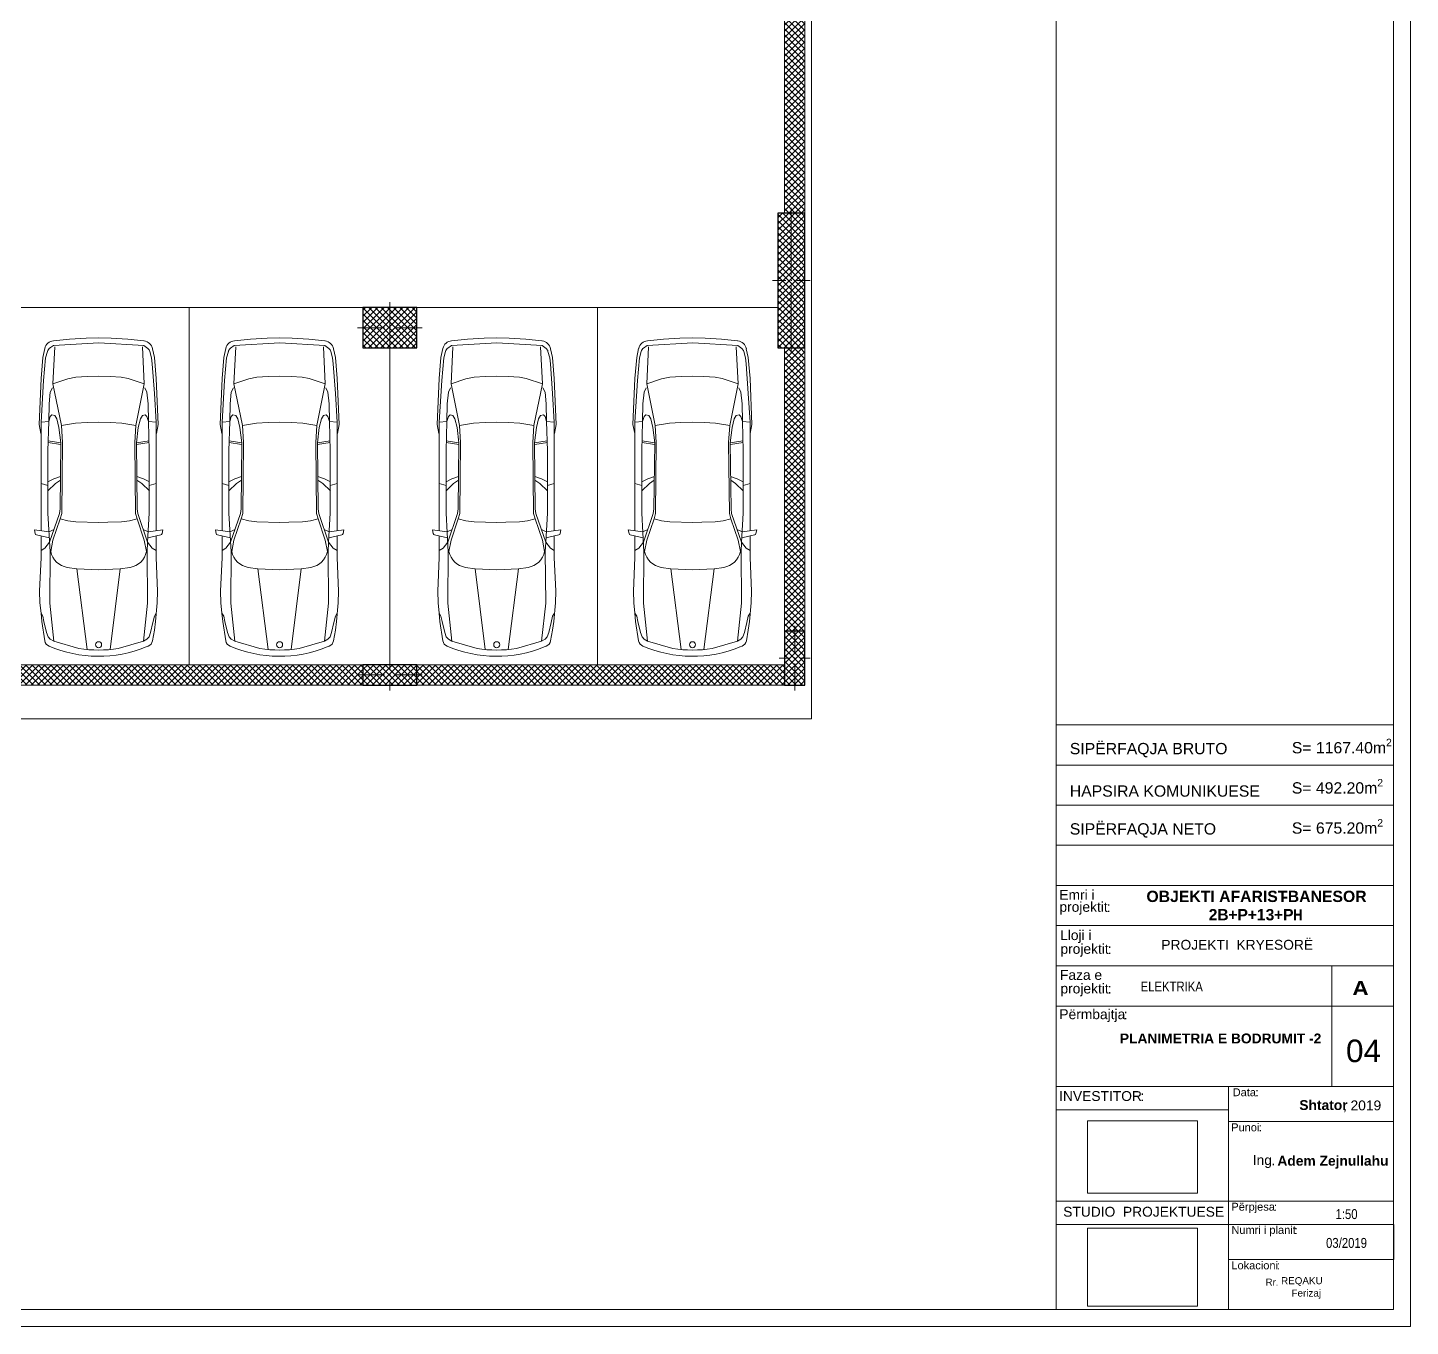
# Model space of a CAD drawing. Header units: millimetres. Extents: x 533892 to 593342, y -930649 to -888599.
# Drawn here: x 572846 to 593342, y -930649 to -911390 of the extents above; entities that cross this region are included whole.
import ezdxf

# ---------------------------------------------------------------- set-up
doc = ezdxf.new("R2010")
doc.units = ezdxf.units.MM
doc.header["$MEASUREMENT"] = 0
doc.header["$XCLIPFRAME"] = 0
for name, color, linetype, lineweight in [('2D Drafting - General_Pen_No__1', 7, 'Continuous', 13), ('Drawing & Figure_Pen_No__1', 7, 'Continuous', 13), ('Structural - Bearing_Pen_No__1', 7, 'Continuous', 13)]:
    doc.layers.add(name, color=color, linetype=linetype, lineweight=lineweight)
for name, color, linetype, lineweight, true_color in [('aaa mobilje_Pen_No__61', 251, 'Continuous', 20, 0x6a6a6a), ('Drawing & Figure_Pen_No__5', 161, 'Continuous', 25, 0x40a5ff), ('Drawing & Figure_Pen_No__90', 132, 'Continuous', 20, 0x00bfbf), ('Structural - Bearing_Pen_No__48', 14, 'Continuous', 25, 0xa80f02), ('Structural - Bearing_Pen_No__61', 251, 'Continuous', 20, 0x6a6a6a)]:
    doc.layers.add(name, color=color, linetype=linetype, lineweight=lineweight, true_color=true_color)
doc.layers.add('Drawing & Figure', color=7, linetype='Continuous')
doc.layers.add('Structural - Bearing', color=7, linetype='Continuous')
doc.styles.add('GENERATED_STYLE_1', font='arial.ttf')
doc.styles.add('GENERATED_STYLE_2', font='arialbd.ttf')
doc.styles.add('GENERATED_STYLE_3', font='ARIALN.TTF')
doc.styles.add('GENERATED_STYLE_4', font='')
doc.styles.add('GENERATED_STYLE_5', font='ARIALNB.TTF')
doc.styles.get('GENERATED_STYLE_4').set_extended_font_data('Arial Black')
picture_1 = doc.add_image_def('image1.png', size_in_pixel=(766, 502))
picture_2 = doc.add_image_def('image2.bmp', size_in_pixel=(703, 497))
pattern_1 = [(45, (0, 0), (-45.961939, 45.961939), []), (135, (0, 0), (45.961939, 45.961939), [])]

# ---------------------------------------------------------------- blocks, each defined once
blk = doc.blocks.new('Slab_1', base_point=(539566, -895640))
at = {"layer": 'Structural - Bearing_Pen_No__1', "color": 7, "linetype": 'Continuous', "lineweight": 13, "flags": 128}
blk.add_lwpolyline([(539566, -895640), (584466, -895640), (584466, -921640), (539566, -921640)], close=True, dxfattribs=at)
blk = doc.blocks.new('Wall_9', base_point=(584366, -921140))
at = {"layer": 'Structural - Bearing_Pen_No__61', "linetype": 'Continuous', "lineweight": 20, "true_color": 0x6a6a6a}
h = blk.add_hatch(dxfattribs=at)
h.set_pattern_fill('CONCRETE_BLOCK', color=251, style=0, pattern_type=2)
h.set_pattern_definition(pattern_1)
h.paths.add_polyline_path([(584066, -900240), (584366, -900240), (584366, -896440), (584066, -896440)])
h = blk.add_hatch(dxfattribs=at)
h.set_pattern_fill('CONCRETE_BLOCK', color=251, style=0, pattern_type=2)
h.set_pattern_definition(pattern_1)
h.paths.add_polyline_path([(584066, -904940), (584366, -904940), (584366, -901740), (584066, -901740)])
h = blk.add_hatch(dxfattribs=at)
h.set_pattern_fill('CONCRETE_BLOCK', color=251, style=0, pattern_type=2)
h.set_pattern_definition(pattern_1)
h.paths.add_polyline_path([(584066, -909390), (584366, -909390), (584366, -906440), (584066, -906440)])
h = blk.add_hatch(dxfattribs=at)
h.set_pattern_fill('CONCRETE_BLOCK', color=251, style=0, pattern_type=2)
h.set_pattern_definition(pattern_1)
h.paths.add_polyline_path([(584066, -914140), (584366, -914140), (584366, -910890), (584066, -910890)])
h = blk.add_hatch(dxfattribs=at)
h.set_pattern_fill('CONCRETE_BLOCK', color=251, style=0, pattern_type=2)
h.set_pattern_definition(pattern_1)
h.paths.add_polyline_path([(584066, -920340), (584366, -920340), (584366, -916140), (584066, -916140)])
at = {"layer": 'Structural - Bearing_Pen_No__1', "color": 7, "linetype": 'Continuous', "lineweight": 13, "flags": 128}
for points in [[(584366, -921140), (584366, -896140)], [(584066, -896440), (584066, -900240)], [(584066, -901740), (584066, -904940)], [(584066, -906440), (584066, -909390)], [(584066, -910890), (584066, -914140)], [(584066, -916140), (584066, -920840)]]:
    blk.add_lwpolyline(points, dxfattribs=at)
blk = doc.blocks.new('Wall_10', base_point=(539566, -921140))
at = {"layer": 'Structural - Bearing_Pen_No__61', "linetype": 'Continuous', "lineweight": 20, "true_color": 0x6a6a6a}
h = blk.add_hatch(dxfattribs=at)
h.set_pattern_fill('CONCRETE_BLOCK', color=251, style=0, pattern_type=2)
h.set_pattern_definition(pattern_1)
h.paths.add_polyline_path([(572666, -920840), (572666, -921140), (577816, -921140), (577816, -920840)])
h = blk.add_hatch(dxfattribs=at)
h.set_pattern_fill('CONCRETE_BLOCK', color=251, style=0, pattern_type=2)
h.set_pattern_definition(pattern_1)
h.paths.add_polyline_path([(578616, -920840), (578616, -921140), (584066, -921140), (584066, -920840)])
at = {"layer": 'Structural - Bearing_Pen_No__1', "color": 7, "linetype": 'Continuous', "lineweight": 13, "flags": 128}
for points in [[(584066, -920840), (539866, -920840)], [(539566, -921140), (584366, -921140)]]:
    blk.add_lwpolyline(points, dxfattribs=at)
blk = doc.blocks.new('Column_13', base_point=(578216, -920990))
at = {"layer": 'Structural - Bearing', "linetype": 'Continuous', "lineweight": 0, "true_color": 0x000000}
h = blk.add_hatch(dxfattribs=at)
h.set_pattern_fill('CONCRETE_BLOCK', color=18, style=0, pattern_type=2)
h.set_pattern_definition(pattern_1)
h.paths.add_polyline_path([(577816, -921140), (578616, -921140), (578616, -920840), (577816, -920840)])
at = {"layer": 'Structural - Bearing_Pen_No__1', "color": 7, "linetype": 'Continuous', "lineweight": 13}
for p, q in [((578216, -920910), (578216, -920760)), ((578136, -920990), (577736, -920990)), ((578216, -921070), (578216, -921220)), ((578296, -920990), (578696, -920990))]:
    blk.add_line(p, q, dxfattribs=at)
blk.add_point((578216, -920990), dxfattribs=at)
at = {"layer": 'Structural - Bearing_Pen_No__48', "color": 14, "linetype": 'Continuous', "lineweight": 25, "true_color": 0xa80f02, "flags": 128}
blk.add_lwpolyline([(577816, -921140), (578616, -921140), (578616, -920840), (577816, -920840)], close=True, dxfattribs=at)
blk = doc.blocks.new('Column_18', base_point=(584216, -920740))
at = {"layer": 'Structural - Bearing', "linetype": 'Continuous', "lineweight": 0, "true_color": 0x000000}
h = blk.add_hatch(dxfattribs=at)
h.set_pattern_fill('CONCRETE_BLOCK', color=18, style=0, pattern_type=2)
h.set_pattern_definition(pattern_1)
h.paths.add_polyline_path([(584366, -921140), (584366, -920340), (584066, -920340), (584066, -921140)])
at = {"layer": 'Structural - Bearing_Pen_No__1', "color": 7, "linetype": 'Continuous', "lineweight": 13}
for p, q in [((584216, -920660), (584216, -920260)), ((584136, -920740), (583986, -920740)), ((584216, -920820), (584216, -921220)), ((584296, -920740), (584446, -920740))]:
    blk.add_line(p, q, dxfattribs=at)
blk.add_point((584216, -920740), dxfattribs=at)
at = {"layer": 'Structural - Bearing_Pen_No__48', "color": 14, "linetype": 'Continuous', "lineweight": 25, "true_color": 0xa80f02, "flags": 128}
blk.add_lwpolyline([(584366, -921140), (584366, -920340), (584066, -920340), (584066, -921140)], close=True, dxfattribs=at)
blk = doc.blocks.new('Column_22', base_point=(578216, -915840))
at = {"layer": 'Structural - Bearing', "linetype": 'Continuous', "lineweight": 0, "true_color": 0x000000}
h = blk.add_hatch(dxfattribs=at)
h.set_pattern_fill('CONCRETE_BLOCK', color=18, style=0, pattern_type=2)
h.set_pattern_definition(pattern_1)
h.paths.add_polyline_path([(577816, -916140), (578616, -916140), (578616, -915540), (577816, -915540)])
at = {"layer": 'Structural - Bearing_Pen_No__1', "color": 7, "linetype": 'Continuous', "lineweight": 13}
for p, q in [((578216, -915760), (578216, -915460)), ((578136, -915840), (577736, -915840)), ((578216, -915920), (578216, -916220)), ((578296, -915840), (578696, -915840))]:
    blk.add_line(p, q, dxfattribs=at)
blk.add_point((578216, -915840), dxfattribs=at)
at = {"layer": 'Structural - Bearing_Pen_No__48', "color": 14, "linetype": 'Continuous', "lineweight": 25, "true_color": 0xa80f02, "flags": 128}
blk.add_lwpolyline([(577816, -916140), (578616, -916140), (578616, -915540), (577816, -915540)], close=True, dxfattribs=at)
blk = doc.blocks.new('Column_28', base_point=(584166, -915140))
at = {"layer": 'Structural - Bearing', "linetype": 'Continuous', "lineweight": 0, "true_color": 0x000000}
h = blk.add_hatch(dxfattribs=at)
h.set_pattern_fill('CONCRETE_BLOCK', color=18, style=0, pattern_type=2)
h.set_pattern_definition(pattern_1)
h.paths.add_polyline_path([(583966, -916140), (584366, -916140), (584366, -914140), (583966, -914140)])
at = {"layer": 'Structural - Bearing_Pen_No__1', "color": 7, "linetype": 'Continuous', "lineweight": 13}
for p, q in [((584166, -915060), (584166, -914060)), ((584086, -915140), (583886, -915140)), ((584166, -915220), (584166, -916220)), ((584246, -915140), (584446, -915140))]:
    blk.add_line(p, q, dxfattribs=at)
blk.add_point((584166, -915140), dxfattribs=at)
at = {"layer": 'Structural - Bearing_Pen_No__48', "color": 14, "linetype": 'Continuous', "lineweight": 25, "true_color": 0xa80f02, "flags": 128}
blk.add_lwpolyline([(583966, -916140), (584366, -916140), (584366, -914140), (583966, -914140)], close=True, dxfattribs=at)

msp = doc.modelspace()

# ---------------------------------------------------------------- linework, layer by layer
at = {"layer": '2D Drafting - General_Pen_No__1', "color": 7, "linetype": 'Continuous', "lineweight": 13, "flags": 128}
for points in [[(533892, -930649), (593342, -930649), (593342, -888599), (533892, -888599)], [(593092, -888849), (534892, -888849), (534892, -930399), (593092, -930399)]]:
    msp.add_lwpolyline(points, close=True, dxfattribs=at)
at = {"layer": 'aaa mobilje_Pen_No__61', "color": 251, "linetype": 'Continuous', "lineweight": 20, "true_color": 0x6a6a6a}
for p, q in [((573101, -916148), (573072, -916281)), ((573227, -916105), (573171, -916144)), ((573221, -916671), (573249, -916124)), ((573901, -916065), (573227, -916105)), ((573466, -916008), (573230, -916034)), ((573712, -915994), (573466, -916008)), ((573898, -915990), (573712, -915994)), ((574084, -915994), (573898, -915990)), ((574570, -916105), (573901, -916065)), ((574330, -916008), (574084, -915994)), ((574566, -916034), (574330, -916008)), ((574548, -916124), (574575, -916671)), ((574629, -916148), (574570, -916105)), ((575783, -916148), (575755, -916281)), ((575909, -916105), (575853, -916144)), ((575904, -916671), (575931, -916124)), ((576584, -916065), (575909, -916105)), ((576149, -916008), (575913, -916034)), ((576395, -915994), (576149, -916008)), ((576581, -915990), (576395, -915994)), ((576767, -915994), (576581, -915990)), ((577252, -916105), (576584, -916065)), ((577013, -916008), (576767, -915994)), ((577249, -916034), (577013, -916008)), ((577230, -916124), (577258, -916671)), ((577312, -916148), (577252, -916105)), ((579002, -916148), (578973, -916281)), ((579128, -916105), (579072, -916144)), ((579122, -916671), (579150, -916124)), ((579802, -916065), (579128, -916105)), ((579367, -916008), (579131, -916034)), ((579613, -915994), (579367, -916008)), ((579799, -915990), (579613, -915994)), ((579985, -915994), (579799, -915990)), ((580471, -916105), (579802, -916065)), ((580232, -916008), (579985, -915994)), ((580467, -916034), (580232, -916008)), ((580449, -916124), (580476, -916671)), ((580530, -916148), (580471, -916105)), ((581903, -916148), (581875, -916281)), ((582030, -916105), (581974, -916144)), ((582024, -916671), (582051, -916124)), ((582704, -916065), (582030, -916105)), ((582269, -916008), (582033, -916034)), ((582515, -915994), (582269, -916008)), ((582701, -915990), (582515, -915994)), ((582887, -915994), (582701, -915990)), ((583372, -916105), (582704, -916065)), ((583133, -916008), (582887, -915994)), ((583369, -916034), (583133, -916008)), ((583350, -916124), (583378, -916671)), ((583432, -916148), (583372, -916105)), ((573072, -916281), (573045, -916592)), ((573112, -916287), (573083, -916623)), ((573138, -916194), (573112, -916287)), ((574684, -916287), (574658, -916194)), ((574694, -916376), (574684, -916287)), ((574724, -916281), (574697, -916152)), ((574751, -916592), (574724, -916281)), ((575755, -916281), (575728, -916592)), ((575794, -916287), (575765, -916623)), ((575821, -916194), (575794, -916287)), ((577367, -916287), (577341, -916194)), ((577376, -916376), (577367, -916287)), ((577407, -916281), (577379, -916152)), ((577434, -916592), (577407, -916281)), ((578973, -916281), (578946, -916592)), ((579013, -916287), (578984, -916623)), ((579039, -916194), (579013, -916287)), ((580586, -916287), (580559, -916194)), ((580595, -916376), (580586, -916287)), ((580625, -916281), (580598, -916152)), ((580652, -916592), (580625, -916281)), ((581875, -916281), (581848, -916592)), ((581915, -916287), (581885, -916623)), ((581941, -916194), (581915, -916287)), ((583487, -916287), (583461, -916194)), ((583496, -916376), (583487, -916287)), ((583527, -916281), (583499, -916152)), ((583554, -916592), (583527, -916281)), ((573729, -916562), (573901, -916559)), ((573901, -916559), (574067, -916562)), ((574724, -916815), (574694, -916376)), ((576412, -916562), (576584, -916559)), ((576584, -916559), (576750, -916562)), ((577407, -916815), (577376, -916376)), ((579630, -916562), (579803, -916559)), ((579803, -916559), (579968, -916562)), ((580625, -916815), (580595, -916376)), ((582532, -916562), (582704, -916559)), ((582704, -916559), (582870, -916562)), ((583527, -916815), (583496, -916376)), ((573045, -916592), (573016, -917276)), ((573083, -916623), (573045, -917239)), ((573213, -916733), (573182, -916796)), ((573221, -916671), (573440, -916598)), ((573346, -917289), (573221, -916671)), ((573440, -916598), (573562, -916575)), ((573562, -916575), (573729, -916562)), ((574067, -916562), (574234, -916575)), ((574234, -916575), (574337, -916591)), ((574337, -916591), (574575, -916671)), ((574575, -916671), (574450, -917289)), ((574583, -916733), (574614, -916796)), ((574780, -917276), (574751, -916592)), ((575728, -916592), (575699, -917276)), ((575765, -916623), (575728, -917239)), ((575896, -916733), (575865, -916796)), ((575904, -916671), (576123, -916598)), ((576029, -917289), (575904, -916671)), ((576123, -916598), (576245, -916575)), ((576245, -916575), (576412, -916562)), ((576750, -916562), (576917, -916575)), ((576917, -916575), (577020, -916591)), ((577020, -916591), (577258, -916671)), ((577258, -916671), (577133, -917289)), ((577266, -916733), (577297, -916796)), ((577463, -917276), (577434, -916592)), ((578946, -916592), (578918, -917276)), ((578984, -916623), (578946, -917239)), ((579114, -916733), (579083, -916796)), ((579122, -916671), (579341, -916598)), ((579247, -917289), (579122, -916671)), ((579341, -916598), (579464, -916575)), ((579464, -916575), (579630, -916562)), ((579968, -916562), (580135, -916575)), ((580135, -916575), (580238, -916591)), ((580238, -916591), (580476, -916671)), ((580476, -916671), (580351, -917289)), ((580484, -916733), (580515, -916796)), ((580681, -917276), (580652, -916592)), ((581848, -916592), (581819, -917276)), ((581885, -916623), (581848, -917239)), ((582016, -916733), (581985, -916796)), ((582024, -916671), (582243, -916598)), ((582149, -917289), (582024, -916671)), ((582243, -916598), (582365, -916575)), ((582365, -916575), (582532, -916562)), ((582870, -916562), (583037, -916575)), ((583037, -916575), (583140, -916591)), ((583140, -916591), (583378, -916671)), ((583378, -916671), (583253, -917289)), ((583386, -916733), (583417, -916796)), ((583583, -917276), (583554, -916592)), ((573182, -916796), (573164, -916971)), ((574632, -916971), (574614, -916796)), ((574751, -917239), (574724, -916815)), ((575865, -916796), (575847, -916971)), ((577315, -916971), (577297, -916796)), ((577434, -917239), (577407, -916815)), ((579083, -916796), (579065, -916971)), ((580533, -916971), (580515, -916796)), ((580652, -917239), (580625, -916815)), ((581985, -916796), (581967, -916971)), ((583435, -916971), (583417, -916796)), ((583554, -917239), (583527, -916815)), ((573164, -916971), (573158, -917232)), ((573158, -917232), (573182, -917159)), ((573182, -917159), (573207, -917133)), ((573207, -917133), (573249, -917143)), ((573249, -917143), (573279, -917191)), ((574547, -917143), (574517, -917191)), ((574590, -917133), (574547, -917143)), ((574614, -917159), (574590, -917133)), ((574638, -917232), (574614, -917159)), ((574638, -917232), (574632, -916971)), ((575847, -916971), (575841, -917232)), ((575841, -917232), (575865, -917159)), ((575865, -917159), (575889, -917133)), ((575889, -917133), (575932, -917143)), ((575932, -917143), (575962, -917191)), ((577230, -917143), (577200, -917191)), ((577272, -917133), (577230, -917143)), ((577297, -917159), (577272, -917133)), ((577321, -917232), (577297, -917159)), ((577321, -917232), (577315, -916971)), ((579065, -916971), (579059, -917232)), ((579059, -917232), (579083, -917159)), ((579083, -917159), (579108, -917133)), ((579108, -917133), (579150, -917143)), ((579150, -917143), (579180, -917191)), ((580448, -917143), (580418, -917191)), ((580491, -917133), (580448, -917143)), ((580515, -917159), (580491, -917133)), ((580539, -917232), (580515, -917159)), ((580539, -917232), (580533, -916971)), ((581967, -916971), (581961, -917232)), ((581961, -917232), (581985, -917159)), ((581985, -917159), (582009, -917133)), ((582009, -917133), (582052, -917143)), ((582052, -917143), (582082, -917191)), ((583350, -917143), (583320, -917191)), ((583393, -917133), (583350, -917143)), ((583417, -917159), (583393, -917133)), ((583441, -917232), (583417, -917159)), ((583441, -917232), (583435, -916971)), ((573016, -917276), (573041, -917410)), ((573045, -917239), (573158, -917232)), ((573045, -917239), (573045, -918850)), ((573158, -917232), (573147, -917668)), ((573279, -917191), (573310, -917322)), ((573310, -917322), (573338, -917545)), ((573555, -917256), (573346, -917289)), ((573362, -917540), (573346, -917289)), ((573727, -917244), (573555, -917256)), ((573895, -917242), (573727, -917244)), ((574069, -917244), (573895, -917242)), ((574241, -917256), (574069, -917244)), ((574450, -917289), (574241, -917256)), ((574450, -917289), (574434, -917540)), ((574486, -917322), (574458, -917545)), ((574517, -917191), (574486, -917322)), ((574649, -917668), (574638, -917232)), ((574751, -917239), (574638, -917232)), ((574751, -917239), (574751, -918850)), ((574755, -917410), (574780, -917276)), ((575699, -917276), (575724, -917410)), ((575728, -917239), (575841, -917232)), ((575728, -917239), (575728, -918850)), ((575841, -917232), (575830, -917668)), ((575962, -917191), (575993, -917322)), ((575993, -917322), (576021, -917545)), ((576238, -917256), (576029, -917289)), ((576045, -917540), (576029, -917289)), ((576410, -917244), (576238, -917256)), ((576577, -917242), (576410, -917244)), ((576752, -917244), (576577, -917242)), ((576924, -917256), (576752, -917244)), ((577133, -917289), (576924, -917256)), ((577133, -917289), (577117, -917540)), ((577169, -917322), (577141, -917545)), ((577200, -917191), (577169, -917322)), ((577332, -917668), (577321, -917232)), ((577434, -917239), (577321, -917232)), ((577434, -917239), (577434, -918850)), ((577438, -917410), (577463, -917276)), ((578918, -917276), (578942, -917410)), ((578946, -917239), (579059, -917232)), ((578946, -917239), (578946, -918850)), ((579059, -917232), (579048, -917668)), ((579180, -917191), (579211, -917322)), ((579211, -917322), (579239, -917545)), ((579457, -917256), (579247, -917289)), ((579263, -917540), (579247, -917289)), ((579628, -917244), (579457, -917256)), ((579796, -917242), (579628, -917244)), ((579971, -917244), (579796, -917242)), ((580142, -917256), (579971, -917244)), ((580351, -917289), (580142, -917256)), ((580351, -917289), (580335, -917540)), ((580387, -917322), (580359, -917545)), ((580418, -917191), (580387, -917322)), ((580550, -917668), (580539, -917232)), ((580652, -917239), (580539, -917232)), ((580652, -917239), (580652, -918850)), ((580657, -917410), (580681, -917276)), ((581819, -917276), (581844, -917410)), ((581848, -917239), (581961, -917232)), ((581848, -917239), (581848, -918850)), ((581961, -917232), (581950, -917668)), ((582082, -917191), (582113, -917322)), ((582113, -917322), (582141, -917545)), ((582358, -917256), (582149, -917289)), ((582165, -917540), (582149, -917289)), ((582530, -917244), (582358, -917256)), ((582698, -917242), (582530, -917244)), ((582872, -917244), (582698, -917242)), ((583044, -917256), (582872, -917244)), ((583253, -917289), (583044, -917256)), ((583253, -917289), (583237, -917540)), ((583289, -917322), (583261, -917545)), ((583320, -917191), (583289, -917322)), ((583452, -917668), (583441, -917232)), ((583554, -917239), (583441, -917232)), ((583554, -917239), (583554, -918850)), ((583558, -917410), (583583, -917276)), ((573150, -917543), (573335, -917570)), ((573338, -917547), (573151, -917519)), ((573338, -917545), (573327, -918528)), ((573351, -918595), (573362, -917540)), ((574434, -917540), (574445, -918595)), ((574458, -917545), (574645, -917519)), ((574458, -917545), (574469, -918528)), ((574649, -917543), (574462, -917570)), ((575833, -917543), (576017, -917570)), ((576021, -917547), (575834, -917519)), ((576021, -917545), (576010, -918528)), ((576034, -918595), (576045, -917540)), ((577117, -917540), (577128, -918595)), ((577141, -917545), (577328, -917519)), ((577141, -917545), (577152, -918528)), ((577331, -917543), (577144, -917570)), ((579051, -917543), (579236, -917570)), ((579239, -917547), (579052, -917519)), ((579239, -917545), (579229, -918528)), ((579252, -918595), (579263, -917540)), ((580335, -917540), (580346, -918595)), ((580359, -917545), (580546, -917519)), ((580359, -917545), (580370, -918528)), ((580550, -917543), (580363, -917570)), ((581953, -917543), (582138, -917570)), ((582141, -917547), (581954, -917519)), ((582141, -917545), (582130, -918528)), ((582154, -918595), (582165, -917540)), ((583237, -917540), (583248, -918595)), ((583261, -917545), (583448, -917519)), ((583261, -917545), (583272, -918528)), ((583452, -917543), (583264, -917570)), ((573147, -917668), (573147, -918591)), ((574649, -918591), (574649, -917668)), ((575830, -917668), (575830, -918591)), ((577332, -918591), (577332, -917668)), ((579048, -917668), (579048, -918591)), ((580550, -918591), (580550, -917668)), ((581950, -917668), (581950, -918591)), ((583452, -918591), (583452, -917668)), ((573044, -918150), (573147, -918181)), ((573234, -918082), (573147, -918124)), ((573147, -918257), (573259, -918150)), ((573333, -918046), (573234, -918082)), ((573259, -918150), (573332, -918102)), ((574464, -918046), (574562, -918082)), ((574537, -918150), (574464, -918102)), ((574651, -918259), (574537, -918150)), ((574562, -918082), (574651, -918125)), ((574752, -918150), (574649, -918181)), ((575727, -918150), (575830, -918181)), ((575917, -918082), (575830, -918124)), ((575830, -918257), (575942, -918150)), ((576015, -918046), (575917, -918082)), ((575942, -918150), (576015, -918102)), ((577146, -918046), (577245, -918082)), ((577220, -918150), (577147, -918102)), ((577334, -918259), (577220, -918150)), ((577245, -918082), (577334, -918125)), ((577435, -918150), (577332, -918181)), ((578945, -918150), (579048, -918181)), ((579135, -918082), (579048, -918124)), ((579048, -918257), (579160, -918150)), ((579234, -918046), (579135, -918082)), ((579160, -918150), (579233, -918102)), ((580365, -918046), (580463, -918082)), ((580438, -918150), (580365, -918102)), ((580552, -918259), (580438, -918150)), ((580463, -918082), (580552, -918125)), ((580653, -918150), (580550, -918181)), ((581847, -918150), (581950, -918181)), ((582037, -918082), (581950, -918124)), ((581950, -918257), (582062, -918150)), ((582136, -918046), (582037, -918082)), ((582062, -918150), (582135, -918102)), ((583266, -918046), (583365, -918082)), ((583340, -918150), (583267, -918102)), ((583454, -918259), (583340, -918150)), ((583365, -918082), (583454, -918125)), ((583555, -918150), (583452, -918181)), ((573147, -918591), (573178, -919162)), ((573318, -918596), (573172, -919022)), ((573327, -918528), (573318, -918596)), ((573328, -918676), (573351, -918595)), ((574445, -918595), (574468, -918676)), ((574469, -918528), (574479, -918596)), ((574479, -918596), (574625, -919022)), ((574625, -919022), (574649, -918591)), ((575830, -918591), (575861, -919162)), ((576000, -918596), (575854, -919022)), ((576010, -918528), (576000, -918596)), ((576011, -918676), (576034, -918595)), ((577128, -918595), (577151, -918676)), ((577152, -918528), (577161, -918596)), ((577161, -918596), (577307, -919022)), ((577307, -919022), (577332, -918591)), ((579048, -918591), (579079, -919162)), ((579219, -918596), (579073, -919022)), ((579229, -918528), (579219, -918596)), ((579229, -918676), (579252, -918595)), ((580346, -918595), (580369, -918676)), ((580370, -918528), (580380, -918596)), ((580380, -918596), (580526, -919022)), ((580526, -919022), (580550, -918591)), ((581950, -918591), (581981, -919162)), ((582120, -918596), (581974, -919022)), ((582130, -918528), (582120, -918596)), ((582131, -918676), (582154, -918595)), ((583248, -918595), (583271, -918676)), ((583272, -918528), (583281, -918596)), ((583281, -918596), (583428, -919022)), ((583428, -919022), (583452, -918591)), ((573221, -918991), (573328, -918676)), ((573328, -918676), (573441, -918703)), ((573441, -918703), (573561, -918717)), ((573561, -918717), (573902, -918728)), ((573902, -918728), (574035, -918724)), ((574035, -918724), (574235, -918717)), ((574235, -918717), (574356, -918703)), ((574356, -918703), (574468, -918676)), ((574468, -918676), (574575, -918991)), ((575904, -918991), (576011, -918676)), ((576011, -918676), (576123, -918703)), ((576123, -918703), (576244, -918717)), ((576244, -918717), (576585, -918728)), ((576585, -918728), (576718, -918724)), ((576718, -918724), (576918, -918717)), ((576918, -918717), (577038, -918703)), ((577038, -918703), (577151, -918676)), ((577151, -918676), (577258, -918991)), ((579122, -918991), (579229, -918676)), ((579229, -918676), (579342, -918703)), ((579342, -918703), (579463, -918717)), ((579463, -918717), (579803, -918728)), ((579803, -918728), (579936, -918724)), ((579936, -918724), (580136, -918717)), ((580136, -918717), (580257, -918703)), ((580257, -918703), (580369, -918676)), ((580369, -918676), (580477, -918991)), ((582024, -918991), (582131, -918676)), ((582131, -918676), (582244, -918703)), ((582244, -918703), (582364, -918717)), ((582364, -918717), (582705, -918728)), ((582705, -918728), (582838, -918724)), ((582838, -918724), (583038, -918717)), ((583038, -918717), (583158, -918703)), ((583158, -918703), (583271, -918676)), ((583271, -918676), (583378, -918991)), ((572958, -918892), (572946, -918835)), ((572946, -918835), (573163, -918868)), ((572977, -918912), (573168, -918956)), ((573045, -919249), (573045, -918928)), ((573163, -918868), (573236, -918834)), ((573188, -919161), (573221, -918991)), ((574633, -918868), (574560, -918834)), ((574575, -918991), (574608, -919161)), ((574820, -918912), (574628, -918956)), ((574850, -918835), (574633, -918868)), ((574751, -919249), (574751, -918928)), ((574838, -918892), (574850, -918835)), ((575641, -918892), (575629, -918835)), ((575629, -918835), (575846, -918868)), ((575659, -918912), (575851, -918956)), ((575728, -919249), (575728, -918928)), ((575846, -918868), (575919, -918834)), ((575871, -919161), (575904, -918991)), ((577316, -918868), (577243, -918834)), ((577258, -918991), (577291, -919161)), ((577502, -918912), (577311, -918956)), ((577533, -918835), (577316, -918868)), ((577434, -919249), (577434, -918928)), ((577521, -918892), (577533, -918835)), ((578859, -918892), (578847, -918835)), ((578847, -918835), (579064, -918868)), ((578878, -918912), (579069, -918956)), ((578946, -919249), (578946, -918928)), ((579064, -918868), (579137, -918834)), ((579089, -919161), (579122, -918991)), ((580534, -918868), (580461, -918834)), ((580477, -918991), (580509, -919161)), ((580721, -918912), (580529, -918956)), ((580751, -918835), (580534, -918868)), ((580652, -919249), (580652, -918928)), ((580739, -918892), (580751, -918835)), ((581761, -918892), (581749, -918835)), ((581749, -918835), (581966, -918868)), ((581779, -918912), (581971, -918956)), ((581848, -919249), (581848, -918928)), ((581966, -918868), (582039, -918834)), ((581991, -919161), (582024, -918991)), ((583436, -918868), (583363, -918834)), ((583378, -918991), (583411, -919161)), ((583622, -918912), (583431, -918956)), ((583653, -918835), (583436, -918868)), ((583554, -919249), (583554, -918928)), ((583641, -918892), (583653, -918835)), ((573103, -919110), (573044, -919143)), ((573172, -919022), (573103, -919110)), ((573178, -919162), (573173, -919927)), ((574618, -919162), (574625, -919022)), ((574623, -919927), (574618, -919162)), ((574625, -919022), (574693, -919110)), ((574693, -919110), (574752, -919143)), ((575786, -919110), (575727, -919143)), ((575854, -919022), (575786, -919110)), ((575861, -919162), (575856, -919927)), ((577301, -919162), (577307, -919022)), ((577306, -919927), (577301, -919162)), ((577307, -919022), (577376, -919110)), ((577376, -919110), (577435, -919143)), ((579004, -919110), (578946, -919143)), ((579073, -919022), (579004, -919110)), ((579079, -919162), (579074, -919927)), ((580519, -919162), (580526, -919022)), ((580525, -919927), (580519, -919162)), ((580526, -919022), (580594, -919110)), ((580594, -919110), (580653, -919143)), ((581906, -919110), (581847, -919143)), ((581974, -919022), (581906, -919110)), ((581981, -919162), (581976, -919927)), ((583421, -919162), (583428, -919022)), ((583426, -919927), (583421, -919162)), ((583428, -919022), (583496, -919110)), ((583496, -919110), (583555, -919143)), ((573045, -919249), (573023, -919745)), ((573577, -919418), (573433, -919395)), ((573728, -920613), (573577, -919418)), ((573898, -919429), (573577, -919418)), ((574219, -919418), (573898, -919429)), ((574219, -919418), (574068, -920613)), ((574363, -919394), (574219, -919418)), ((574773, -919745), (574751, -919249)), ((575728, -919249), (575706, -919745)), ((576260, -919418), (576115, -919395)), ((576411, -920613), (576260, -919418)), ((576581, -919429), (576260, -919418)), ((576902, -919418), (576581, -919429)), ((576902, -919418), (576751, -920613)), ((577046, -919394), (576902, -919418)), ((577456, -919745), (577434, -919249)), ((578946, -919249), (578924, -919745)), ((579478, -919418), (579334, -919395)), ((579629, -920613), (579478, -919418)), ((579799, -919429), (579478, -919418)), ((580121, -919418), (579799, -919429)), ((580121, -919418), (579969, -920613)), ((580265, -919394), (580121, -919418)), ((580674, -919745), (580652, -919249)), ((581848, -919249), (581826, -919745)), ((582380, -919418), (582236, -919395)), ((582531, -920613), (582380, -919418)), ((582701, -919429), (582380, -919418)), ((583022, -919418), (582701, -919429)), ((583022, -919418), (582871, -920613)), ((583166, -919394), (583022, -919418)), ((583576, -919745), (583554, -919249)), ((573023, -919745), (573029, -919918)), ((574768, -919918), (574773, -919745)), ((575706, -919745), (575711, -919918)), ((577450, -919918), (577456, -919745)), ((578924, -919745), (578930, -919918)), ((580669, -919918), (580674, -919745)), ((581826, -919745), (581831, -919918)), ((583571, -919918), (583576, -919745)), ((573029, -919918), (573044, -920073)), ((573173, -919927), (573233, -920488)), ((574563, -920488), (574623, -919927)), ((574742, -920198), (574768, -919918)), ((575711, -919918), (575726, -920073)), ((575856, -919927), (575916, -920488)), ((577246, -920488), (577306, -919927)), ((577425, -920198), (577450, -919918)), ((578930, -919918), (578945, -920073)), ((579074, -919927), (579134, -920488)), ((580464, -920488), (580525, -919927)), ((580644, -920198), (580669, -919918)), ((581831, -919918), (581846, -920073)), ((581976, -919927), (582036, -920488)), ((583366, -920488), (583426, -919927)), ((583545, -920198), (583571, -919918)), ((573044, -920073), (573072, -920117)), ((573044, -920073), (573054, -920198)), ((573054, -920198), (573099, -920484)), ((573072, -920117), (573088, -920196)), ((573088, -920196), (573127, -920358)), ((574669, -920358), (574704, -920211)), ((574704, -920211), (574724, -920117)), ((574724, -920117), (574753, -920073)), ((574724, -920323), (574742, -920198)), ((575726, -920073), (575755, -920117)), ((575726, -920073), (575737, -920198)), ((575737, -920198), (575782, -920484)), ((575755, -920117), (575771, -920196)), ((575771, -920196), (575810, -920358)), ((577352, -920358), (577387, -920211)), ((577387, -920211), (577407, -920117)), ((577407, -920117), (577435, -920073)), ((577407, -920323), (577425, -920198)), ((578945, -920073), (578973, -920117)), ((578945, -920073), (578955, -920198)), ((578955, -920198), (579000, -920484)), ((578973, -920117), (578989, -920196)), ((578989, -920196), (579028, -920358)), ((580570, -920358), (580606, -920211)), ((580606, -920211), (580625, -920117)), ((580625, -920117), (580654, -920073)), ((580625, -920323), (580644, -920198)), ((581846, -920073), (581875, -920117)), ((581846, -920073), (581857, -920198)), ((581857, -920198), (581902, -920484)), ((581875, -920117), (581891, -920196)), ((581891, -920196), (581930, -920358)), ((583472, -920358), (583507, -920211)), ((583507, -920211), (583527, -920117)), ((583527, -920117), (583556, -920073)), ((583527, -920323), (583545, -920198)), ((573127, -920358), (573151, -920424)), ((573151, -920424), (573182, -920457)), ((574614, -920457), (574645, -920424)), ((574645, -920424), (574669, -920358)), ((574697, -920484), (574724, -920323)), ((575810, -920358), (575834, -920424)), ((575834, -920424), (575865, -920457)), ((577297, -920457), (577328, -920424)), ((577328, -920424), (577352, -920358)), ((577380, -920484), (577407, -920323)), ((579028, -920358), (579052, -920424)), ((579052, -920424), (579083, -920457)), ((580515, -920457), (580546, -920424)), ((580546, -920424), (580570, -920358)), ((580598, -920484), (580625, -920323)), ((581930, -920358), (581954, -920424)), ((581954, -920424), (581985, -920457)), ((583417, -920457), (583448, -920424)), ((583448, -920424), (583472, -920358)), ((583500, -920484), (583527, -920323)), ((573182, -920457), (573233, -920488)), ((573233, -920488), (573607, -920599)), ((574189, -920599), (574563, -920488)), ((574563, -920488), (574614, -920457)), ((574603, -920574), (574633, -920562)), ((575865, -920457), (575916, -920488)), ((575916, -920488), (576290, -920599)), ((576872, -920599), (577246, -920488)), ((577246, -920488), (577297, -920457)), ((577285, -920574), (577315, -920562)), ((579083, -920457), (579134, -920488)), ((579134, -920488), (579508, -920599)), ((580091, -920599), (580464, -920488)), ((580464, -920488), (580515, -920457)), ((580504, -920574), (580534, -920562)), ((581985, -920457), (582036, -920488)), ((582036, -920488), (582410, -920599)), ((582992, -920599), (583366, -920488)), ((583366, -920488), (583417, -920457)), ((583405, -920574), (583436, -920562)), ((573898, -920712), (573898, -920712)), ((576581, -920712), (576581, -920712)), ((579799, -920712), (579799, -920712)), ((582701, -920712), (582701, -920712))]:
    msp.add_line(p, q, dxfattribs=at)
for centre, major_axis, start_param, end_param in [((573246, -916183), (-106, 106), -0.677794, 0.54833), ((573235, -916221), (70.9, 70.9), 1.391584, 2.076926), ((574550, -916183), (106, 106), 5.70747, 6.925323), ((574562, -916221), (70.7, 70.7), 5.777061, 6.326772), ((575929, -916183), (-106, 106), -0.677794, 0.54833), ((575917, -916221), (70.9, 70.9), 1.391584, 2.076926), ((577233, -916183), (106, 106), 5.70747, 6.925323), ((577244, -916221), (70.7, 70.7), 5.777061, 6.326772), ((579147, -916183), (-106, 106), -0.677794, 0.54833), ((579136, -916221), (70.9, 70.9), 1.391584, 2.076926), ((580451, -916183), (106, 106), 5.70747, 6.925323), ((580463, -916221), (70.7, 70.7), 5.777061, 6.326772), ((582049, -916183), (-106, 106), -0.677794, 0.54833), ((582037, -916221), (70.9, 70.9), 1.391584, 2.076926), ((583353, -916183), (106, 106), 5.70747, 6.925323), ((583364, -916221), (70.7, 70.7), 5.777061, 6.326772), ((572982, -918887), (-17.7, 17.7), 0.992325, 2.126598), ((574814, -918887), (-17.7, 17.7), 2.585712, 3.72003), ((575665, -918887), (-17.7, 17.7), 0.992325, 2.126598), ((577497, -918887), (-17.7, 17.7), 2.585712, 3.72003), ((578883, -918887), (-17.7, 17.7), 0.992325, 2.126598), ((580715, -918887), (-17.7, 17.7), 2.585712, 3.72003), ((581785, -918887), (-17.7, 17.7), 0.992325, 2.126598), ((583617, -918887), (-17.7, 17.7), 2.585712, 3.72003), ((573483, -919097), (213, 213), 2.569846, 3.760644), ((574314, -919097), (-213, 213), 2.52254, 3.713339), ((576165, -919097), (213, 213), 2.569846, 3.760644), ((576996, -919097), (-213, 213), 2.52254, 3.713339), ((579384, -919097), (213, 213), 2.569846, 3.760644), ((580215, -919097), (-213, 213), 2.52254, 3.713339), ((582286, -919097), (213, 213), 2.569846, 3.760644), ((583116, -919097), (-213, 213), 2.52254, 3.713339), ((573198, -920468), (70.7, 70.7), 2.52308, 3.576193), ((573898, -918842), (-1869, 63), 1.200654, 1.990608), ((573898, -918576), (68, 2043), 3.032047, 3.318066), ((573898, -920541), (31.8, 31.8), 3.926991, 10.210176), ((574598, -920468), (-70.7, 70.7), 2.706994, 3.760105), ((575881, -920468), (70.7, 70.7), 2.52308, 3.576193), ((576581, -918842), (-1869, 63), 1.200654, 1.990608), ((576581, -918576), (68, 2043), 3.032047, 3.318066), ((576581, -920541), (31.8, 31.8), 3.926991, 10.210176), ((577281, -920468), (-70.7, 70.7), 2.706994, 3.760105), ((579099, -920468), (70.7, 70.7), 2.52308, 3.576193), ((579799, -918842), (-1869, 63), 1.200654, 1.990608), ((579799, -918576), (68, 2043), 3.032047, 3.318066), ((579799, -920541), (31.8, 31.8), 3.926991, 10.210176), ((580499, -920468), (-70.7, 70.7), 2.706994, 3.760105), ((582001, -920468), (70.7, 70.7), 2.52308, 3.576193), ((582701, -918842), (-1869, 63), 1.200654, 1.990608), ((582701, -918576), (68, 2043), 3.032047, 3.318066), ((582701, -920541), (31.8, 31.8), 3.926991, 10.210176), ((583401, -920468), (-70.7, 70.7), 2.706994, 3.760105)]:
    msp.add_ellipse(centre, major_axis=major_axis, ratio=1, start_param=start_param, end_param=end_param, dxfattribs=at)
at = {"layer": 'Drawing & Figure_Pen_No__1', "color": 7, "linetype": 'Continuous', "lineweight": 13}
for points in [[(588092, -922920), (588092, -888849)], [(588092, -921730), (593092, -921730)], [(588092, -922325), (593092, -922325)], [(588092, -923515), (588092, -922920)], [(588092, -922920), (593092, -922920)], [(593092, -922920), (593092, -923515)], [(588092, -924110), (588092, -923515)], [(588092, -923515), (593092, -923515)], [(593092, -923515), (588092, -923515)], [(593092, -923515), (593092, -924110)], [(588092, -924110), (593092, -924110)], [(588092, -924705), (588092, -924110)], [(593092, -924110), (588092, -924110)], [(593092, -924110), (593092, -924705)], [(588092, -924705), (593092, -924705)], [(588092, -925302), (588092, -924705)], [(593092, -924705), (588092, -924705)], [(593092, -924705), (593092, -925302)], [(593092, -925302), (588092, -925302)], [(588092, -925302), (593092, -925302)], [(588092, -925899), (588092, -925302)], [(593098, -925302), (588095, -925302)], [(592176, -925302), (592176, -927092)], [(592176, -925302), (593092, -925302)], [(592176, -925899), (592176, -925302)], [(592176, -925302), (592176, -927092)], [(593092, -925302), (593092, -925899)], [(593092, -925302), (593092, -925899)], [(588092, -925899), (592176, -925899)], [(588092, -927092), (588092, -925899)], [(593092, -925899), (588092, -925899)], [(593098, -925899), (588095, -925899)], [(593098, -925899), (588095, -925899)], [(593092, -925899), (592176, -925899)], [(592176, -925899), (592176, -927092)], [(592176, -925899), (593092, -925899)], [(592176, -927092), (592176, -925899)], [(593092, -925899), (593092, -927092)], [(588092, -927092), (590648, -927092)], [(588092, -927438), (588092, -927092)], [(588092, -927092), (590648, -927092)], [(588092, -927438), (588092, -927092)], [(592176, -927092), (588092, -927092)], [(588095, -927092), (593092, -927092)], [(593092, -927092), (588095, -927092)], [(588095, -927092), (593098, -927092)], [(590648, -927092), (590648, -927438)], [(590648, -927092), (590648, -927438)], [(590648, -927092), (593092, -927092)], [(590648, -927612), (590648, -927092)], [(593092, -927092), (592176, -927092)], [(593092, -927092), (593092, -927612)], [(588092, -927438), (590648, -927438)], [(588092, -928791), (588092, -927438)], [(590648, -927438), (588092, -927438)], [(590648, -927438), (588092, -927438)], [(590645, -927612), (593095, -927612)], [(590648, -927438), (590648, -928791)], [(593092, -927612), (590648, -927612)], [(590648, -927612), (593092, -927612)], [(590648, -928791), (590648, -927612)], [(593092, -927612), (593092, -928791)], [(590648, -928791), (588092, -928791)], [(588092, -928791), (590648, -928791)], [(588092, -929137), (588092, -928791)], [(588092, -928791), (590648, -928791)], [(588092, -929137), (588092, -928791)], [(590648, -928791), (593092, -928791)], [(590648, -929137), (590648, -928791)], [(590648, -928791), (590648, -929137)], [(590648, -928791), (590648, -929137)], [(593092, -928791), (590648, -928791)], [(593092, -928791), (593092, -929137)], [(588092, -929137), (590648, -929137)], [(588092, -930399), (588092, -929137)], [(590648, -929137), (588092, -929137)], [(590648, -929137), (588092, -929137)], [(588554, -929194), (588554, -930348)], [(590186, -929194), (588554, -929194)], [(590186, -930348), (590186, -929194)], [(590645, -929137), (593095, -929137)], [(590648, -929137), (590648, -930399)], [(590648, -929137), (593095, -929137)], [(590648, -929660), (590648, -929137)], [(593092, -929137), (590648, -929137)], [(593095, -929137), (593095, -929660)], [(590648, -929660), (593092, -929660)], [(590648, -930399), (590648, -929660)], [(593095, -929660), (590648, -929660)], [(593092, -929660), (593092, -930399)], [(590648, -930399), (588092, -930399)], [(588554, -930348), (590186, -930348)], [(593092, -930399), (590648, -930399)]]:
    msp.add_lwpolyline(points, dxfattribs=at)
at = {"layer": 'Drawing & Figure_Pen_No__90', "color": 132, "linetype": 'Continuous', "lineweight": 20, "true_color": 0x00bfbf}
for p, q in [((567066, -915540), (583966, -915540)), ((575241, -915540), (575241, -920840)), ((578216, -915740), (578216, -920840)), ((581291, -915540), (581291, -920840))]:
    msp.add_line(p, q, dxfattribs=at)

# ---------------------------------------------------------------- block references
at = {"layer": 'Structural - Bearing', "color": 7, "linetype": 'Continuous', "lineweight": 13}
msp.add_blockref('Slab_1', (539566, -895640), dxfattribs=at)
at = {"layer": 'Structural - Bearing', "color": 7, "lineweight": 13}
for name, p in [('Wall_9', (584366, -921140)), ('Wall_10', (539566, -921140))]:
    msp.add_blockref(name, p, dxfattribs=at)
at = {"layer": 'Structural - Bearing', "color": 14, "lineweight": 25, "true_color": 0xa80f02}
for name, p in [('Column_28', (584166, -915140)), ('Column_22', (578216, -915840)), ('Column_18', (584216, -920740)), ('Column_13', (578216, -920990))]:
    msp.add_blockref(name, p, dxfattribs=at)

# ---------------------------------------------------------------- texts
at = {"layer": 'Drawing & Figure_Pen_No__1', "color": 7, "linetype": 'Continuous', "lineweight": 13, "attachment_point": 7}
for s, insert, char_height, style in [('\\A1;{\\pql;\\fArial|b0|i0|c0|p34;projektit}', (588140, -924546), 146.33, 'GENERATED_STYLE_1'), ('\\A1;{\\pql;\\fArial|b0|i0|c0|p34;Emri i}', (588139, -924323), 146.33, 'GENERATED_STYLE_1'), ('\\A1;{\\pql;\\fArial|b1|i0|c0|p34;OBJEKTI AFARIST}', (589430, -924359), 167.24, 'GENERATED_STYLE_2'), ('\\A1;{\\pql;\\fArial|b1|i0|c0|p34;-}', (591449, -924356), 167.24, 'GENERATED_STYLE_2'), ('\\A1;{\\pql;\\fArial|b1|i0|c0|p34;BANESOR}', (591525, -924359), 167.24, 'GENERATED_STYLE_2'), ('\\A1;{\\pql;\\fArial|b0|i0|c0|p34;:}', (588841, -924504), 146.33, 'GENERATED_STYLE_1'), ('\\A1;{\\pql;\\fArial|b1|i0|c0|p34;2}', (590352, -924628), 167.24, 'GENERATED_STYLE_2'), ('\\A1;{\\pql;\\fArial|b1|i0|c0|p34;B}', (590479, -924628), 167.24, 'GENERATED_STYLE_2'), ('\\A1;{\\pql;\\fArial|b1|i0|c0|p34;+}', (590644, -924628), 167.24, 'GENERATED_STYLE_2'), ('\\A1;{\\pql;\\fArial|b1|i0|c0|p34;P}', (590778, -924628), 167.24, 'GENERATED_STYLE_2'), ('\\A1;{\\pql;\\fArial|b1|i0|c0|p34;+}', (590931, -924628), 167.24, 'GENERATED_STYLE_2'), ('\\A1;{\\pql;\\fArial|b1|i0|c0|p34;1\\fArial|b1|i0|c0|p34;3}', (591066, -924631), 167.24, 'GENERATED_STYLE_2'), ('\\A1;{\\pql;\\fArial|b1|i0|c0|p34;+}', (591319, -924628), 167.24, 'GENERATED_STYLE_2'), ('\\A1;{\\pql;\\fArial|b1|i0|c0|p34;P}', (591454, -924628), 167.24, 'GENERATED_STYLE_2'), ('\\A1;{\\pql;\\fArial Narrow|b1|i0|c0|p34;H}', (591607, -924628), 162.46, 'GENERATED_STYLE_5'), ('\\A1;{\\pql;\\fArial|b0|i0|c0|p34;Lloji i}', (588150, -924965), 146.33, 'GENERATED_STYLE_1'), ('\\A1;{\\pql;\\fArial|b0|i0|c0|p34;PROJEKTI  KRYESORË}', (589651, -925066), 146.33, 'GENERATED_STYLE_1'), ('\\A1;{\\pql;\\fArial|b0|i0|c0|p34;projektit}', (588155, -925169), 146.33, 'GENERATED_STYLE_1'), ('\\A1;{\\pql;\\fArial|b0|i0|c0|p34;:}', (588856, -925127), 146.33, 'GENERATED_STYLE_1'), ('\\A1;{\\pql;\\fArial|b0|i0|c0|p34;Faza e}', (588148, -925513), 146.33, 'GENERATED_STYLE_1'), ('\\A1;{\\pql;\\fArial|b0|i0|c0|p34;projektit}', (588155, -925757), 146.33, 'GENERATED_STYLE_1'), ('\\A1;ELEKTRIKA', (589344, -925683), 146.33, 'GENERATED_STYLE_3'), ('\\A1;{\\pql;\\fArial Black|b0|i0|c0|p34;A}', (592482, -925738), 209.05, 'GENERATED_STYLE_4'), ('\\A1;{\\pql;\\fArial|b0|i0|c0|p34;:}', (588856, -925715), 146.33, 'GENERATED_STYLE_1'), ('\\A1;{\\pql;\\fArial|b0|i0|c0|p34;Përmbajtja}', (588139, -926138), 146.33, 'GENERATED_STYLE_1'), ('\\A1;{\\pql;\\fArial|b0|i0|c0|p34;:}', (589095, -926096), 146.33, 'GENERATED_STYLE_1'), ('\\A1;{\\pql;\\fArial|b1|i0|c0|p34;PLANIMETRIA E \\fArial|b1|i0|c0|p34;BODRUMIT -2}', (589036, -926455), 146.33, 'GENERATED_STYLE_2'), ('\\A1;{\\pql;\\fArial|b0|i0|c0|p34;0\\fArial|b0|i0|c0|p34;4}', (592388, -926736), 334.48, 'GENERATED_STYLE_1'), ('\\A1;{\\pql;\\fArial|b0|i0|c0|p34;INVESTITOR}', (588136, -927309), 146.33, 'GENERATED_STYLE_1'), ('\\A1;{\\pql;\\fArial|b0|i0|c0|p34;:}', (589340, -927307), 146.33, 'GENERATED_STYLE_1'), ('\\A1;{\\pql;\\fArial|b0|i0|c0|p34;Data}', (590708, -927238), 117.07, 'GENERATED_STYLE_1'), ('\\A1;{\\pql;\\fArial|b0|i0|c0|p34;:}', (591046, -927236), 117.07, 'GENERATED_STYLE_1'), ('\\A1;{\\pql;\\fArial|b0|i0|c0|p34;2019}', (592455, -927448), 146.33, 'GENERATED_STYLE_2'), ('\\A1;{\\pql;\\fArial|b0|i0|c0|p34;,}', (592343, -927474), 146.33, 'GENERATED_STYLE_2'), ('\\A1;{\\pql;\\fArial|b0|i0|c0|p34;Punoi}', (590686, -927758), 117.07, 'GENERATED_STYLE_1'), ('\\A1;{\\pql;\\fArial|b0|i0|c0|p34;:}', (591095, -927756), 117.07, 'GENERATED_STYLE_1'), ('\\A1;{\\pql;\\fArial|b0|i0|c0|p34;Ing}', (591006, -928301), 146.33, 'GENERATED_STYLE_2'), ('\\A1;{\\pql;\\fArial|b0|i0|c0|p34;.}', (591284, -928259), 146.33, 'GENERATED_STYLE_2'), ('\\A1;\\pxql;Adem Zejnullahu', (591371, -928311), 146.33, 'GENERATED_STYLE_2'), ('\\A1;{\\pql;\\fArial|b0|i0|c0|p34;Përpjesa}', (590689, -928969), 117.07, 'GENERATED_STYLE_1'), ('\\A1;{\\pql;\\fArial|b0|i0|c0|p34;:}', (591321, -928935), 117.07, 'GENERATED_STYLE_1'), ('\\A1;{\\pql;\\fArial|b0|i0|c0|p34;STUDIO  PROJEKTUESE}', (588196, -929025), 146.33, 'GENERATED_STYLE_1'), ('\\A1;{\\pql;\\fArial Narrow|b0|i0|c0|p34;1}', (592233, -929057), 146.33, 'GENERATED_STYLE_3'), ('\\A1;{\\pql;\\fArial Narrow|b0|i0|c0|p34;:}', (592326, -929057), 146.33, 'GENERATED_STYLE_3'), ('\\A1;{\\pql;\\fArial Narrow|b0|i0|c0|p34;5\\fArial Narrow|b0|i0|c0|p34;0}', (592373, -929060), 146.33, 'GENERATED_STYLE_3'), ('\\A1;{\\pql;\\fArial|b0|i0|c0|p34;Numri i planit}', (590689, -929313), 117.07, 'GENERATED_STYLE_1'), ('\\A1;{\\pql;\\fArial|b0|i0|c0|p34;:}', (591624, -929281), 117.07, 'GENERATED_STYLE_1'), ('\\A1;{\\pql;\\fArial Narrow|b0|i0|c0|p34;0\\fArial Narrow|b0|i0|c0|p34;3}', (592092, -929487), 146.33, 'GENERATED_STYLE_3'), ('\\A1;{\\pql;\\fArial Narrow|b0|i0|c0|p34;/}', (592280, -929487), 146.33, 'GENERATED_STYLE_3'), ('\\A1;{\\pql;\\fArial Narrow|b0|i0|c0|p34;2019}', (592326, -929487), 146.33, 'GENERATED_STYLE_3'), ('\\A1;{\\pql;\\fArial|b0|i0|c0|p34;Lokacioni}', (590689, -929805), 117.07, 'GENERATED_STYLE_1'), ('\\A1;{\\pql;\\fArial|b0|i0|c0|p34;:}', (591365, -929804), 117.07, 'GENERATED_STYLE_1'), ('\\A1;{\\pql;\\fArial|b0|i0|c0|p34;Rr}', (591194, -930045), 104.52, 'GENERATED_STYLE_1'), ('\\A1;{\\pql;\\fArial|b0|i0|c0|p34;.}', (591345, -930045), 104.52, 'GENERATED_STYLE_1'), ('\\A1;{\\pql;\\fArial|b0|i0|c0|p34;REQAKU}', (591425, -930053), 104.52, 'GENERATED_STYLE_1'), ('\\A1;{\\pql;\\fArial|b0|i0|c0|p34;Ferizaj}', (591580, -930239), 104.52, 'GENERATED_STYLE_1')]:
    msp.add_mtext(s, dxfattribs=dict(at, insert=insert, char_height=char_height, style=style))
at = {"layer": 'Drawing & Figure_Pen_No__1', "color": 7, "linetype": 'Continuous', "lineweight": 13, "insert": (591696, -927443), "char_height": 146.33, "width": 251.44, "attachment_point": 7, "style": 'GENERATED_STYLE_2'}
msp.add_mtext('\\A1;Shtator', dxfattribs=at)
at = {"layer": 'Drawing & Figure_Pen_No__5', "color": 161, "linetype": 'Continuous', "lineweight": 25, "true_color": 0x40a5ff, "char_height": 167.26, "attachment_point": 7, "style": 'GENERATED_STYLE_1'}
for s, insert in [('\\A1;{\\pql;\\fArial|b0|i0|c0|p34;SIPËRFAQJA BRUTO}', (588294, -922211)), ('\\A1;{\\pql;\\fArial|b0|i0|c0|p34;S= 11\\fArial|b0|i0|c0|p34;67.40\\fArial|b0|i0|c0|p34;m\\fArial|b0|i0|c0|p34;\\A1{\\H.66x;\\S2^  ;}}', (591585, -922201)), ('\\A1;{\\pql;\\fArial|b0|i0|c0|p34;HAPSIRA KOMUNIKUESE}', (588294, -922797)), ('\\A1;{\\pql;\\fArial|b0|i0|c0|p34;S= 4\\fArial|b0|i0|c0|p34;92.20\\fArial|b0|i0|c0|p34;m\\fArial|b0|i0|c0|p34;\\A1{\\H.66x;\\S2^  ;}}', (591585, -922797)), ('\\A1;{\\pql;\\fArial|b0|i0|c0|p34;SIPËRFAQJA NETO}', (588294, -923402)), ('\\A1;{\\pql;\\fArial|b0|i0|c0|p34;S= \\fArial|b0|i0|c0|p34;675.20\\fArial|b0|i0|c0|p34;m\\fArial|b0|i0|c0|p34;\\A1{\\H.66x;\\S2^  ;}}', (591585, -923392))]:
    msp.add_mtext(s, dxfattribs=dict(at, insert=insert))

# ---------------------------------------------------------------- pictures from other files: only their frames are drawn
at = {"layer": 'Drawing & Figure', "linetype": 'Continuous', "lineweight": 0}
image = msp.add_image(picture_1, insert=(588554, -928673), size_in_units=(1632, 1069), dxfattribs=at)
image.set_boundary_path([(-0.5, -0.5), (765.5, 501.5)])
image = msp.add_image(picture_2, insert=(588554, -930348), size_in_units=(1632, 1154), dxfattribs=at)
image.set_boundary_path([(-0.5, -0.5), (702.5, 496.5)])

doc.saveas('drawing.dxf')
